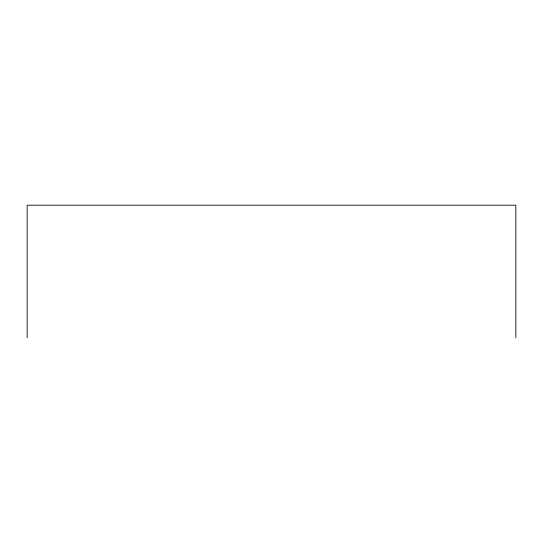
<?xml version="1.0" encoding="UTF-8"?>
<svg xmlns="http://www.w3.org/2000/svg" width="543" height="543" viewBox="0 0 543 543"><rect width="100%" height="100%" fill="white"/><g stroke="black" fill="none" stroke-linecap="round" stroke-linejoin="round"><path stroke-width="0.81" d="M515.85 337.794L515.85 205.206L27.15 205.206L27.15 337.794"/></g></svg>
